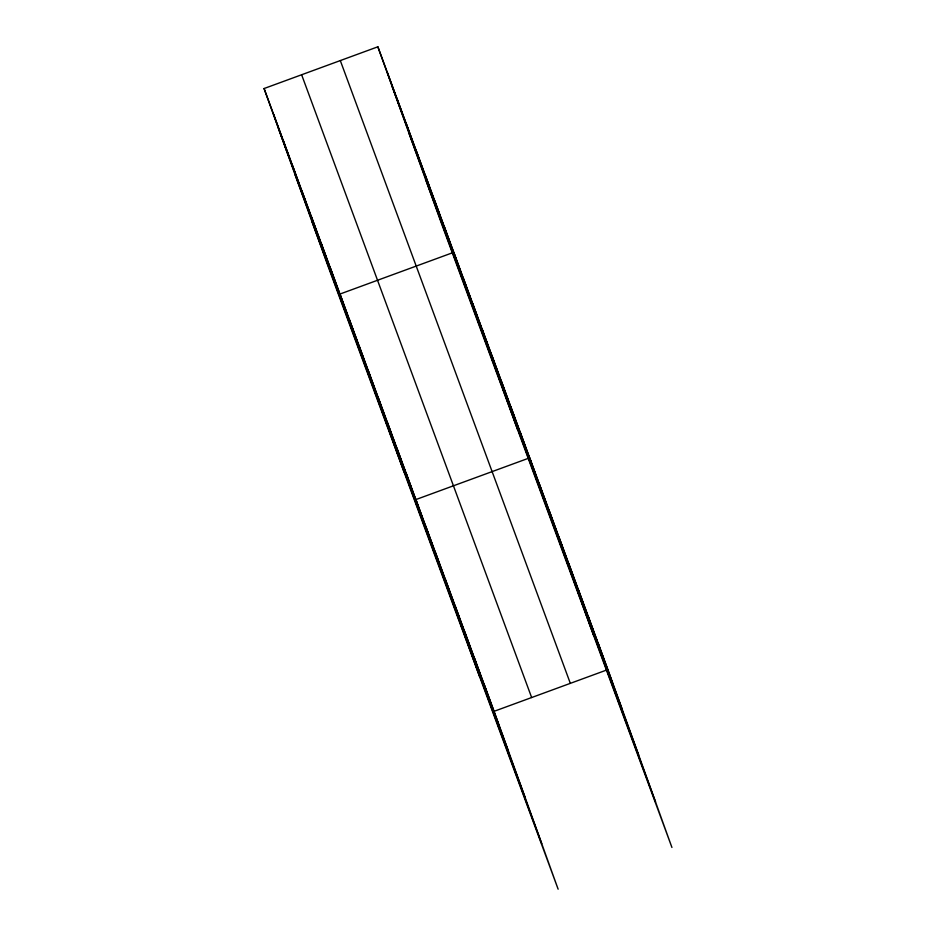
<?xml version="1.0" encoding="UTF-8"?>
<svg xmlns="http://www.w3.org/2000/svg" width="936" height="936" viewBox="0 0 936 936"><rect width="100%" height="100%" fill="white"/><g stroke="black" fill="none" stroke-linecap="round" stroke-linejoin="round"><path stroke-width="1.4" d="M264.069 88.534L494.091 711.313L558.137 889.2L328.115 266.421L264.069 88.534L377.863 46.8L607.885 669.579L671.931 847.466L441.909 224.687L377.863 46.8M494.091 711.313L607.885 669.579M392.242 86.72L622.264 709.5M408.634 132.257L638.656 755.024M425.517 179.162L655.539 801.941M340.306 60.571L570.328 683.35M301.626 74.763L531.648 697.542M278.437 128.454L508.459 751.234M294.828 173.991L524.85 796.758M311.723 220.896L541.745 843.675M598.116 643.114L612.483 683.034M588.334 616.637L602.714 656.569M578.553 590.171L592.933 630.092M568.784 563.706L583.151 603.626M559.003 537.241L573.382 577.161M549.233 510.763L563.601 550.696M539.452 484.298L553.831 524.23M593.728 635.72L529.682 457.833L415.888 499.567L479.922 677.453M520.194 432.139L534.561 472.072M510.705 406.458L525.073 446.378M501.216 380.765L515.584 420.685M491.728 355.072L506.095 395.004M482.239 329.39L496.606 369.31M472.75 303.697L487.118 343.617M463.261 278.004L477.629 317.924M517.819 430.209L453.773 252.31L339.979 294.044L404.024 471.943M444.284 226.629L458.652 266.549M434.795 200.936L449.163 240.856M425.307 175.243L439.674 215.175M415.818 149.561L430.197 189.481M406.329 123.868L420.709 163.788M396.841 98.175L411.22 138.107M387.352 72.493L401.731 112.414M484.31 684.836L498.689 724.768M474.54 658.371L488.908 698.291M464.759 631.905L479.138 671.826M454.99 605.44L469.357 645.36M445.208 578.963L459.588 618.895M435.439 552.497L449.806 592.429M425.658 526.032L440.037 565.952M406.399 473.873L420.767 513.794M396.911 448.18L411.278 488.112M387.422 422.499L401.79 462.419M377.933 396.805L392.301 436.726M368.445 371.112L382.812 411.044M358.956 345.431L373.324 385.351M349.467 319.738L363.835 359.658M330.49 268.363L344.857 308.283M321.001 242.67L335.369 282.59M311.512 216.976L325.88 256.909M302.024 191.295L316.391 231.215M292.535 165.602L306.903 205.522M283.046 139.909L297.414 179.841M273.558 114.227L287.925 154.147"/></g></svg>
